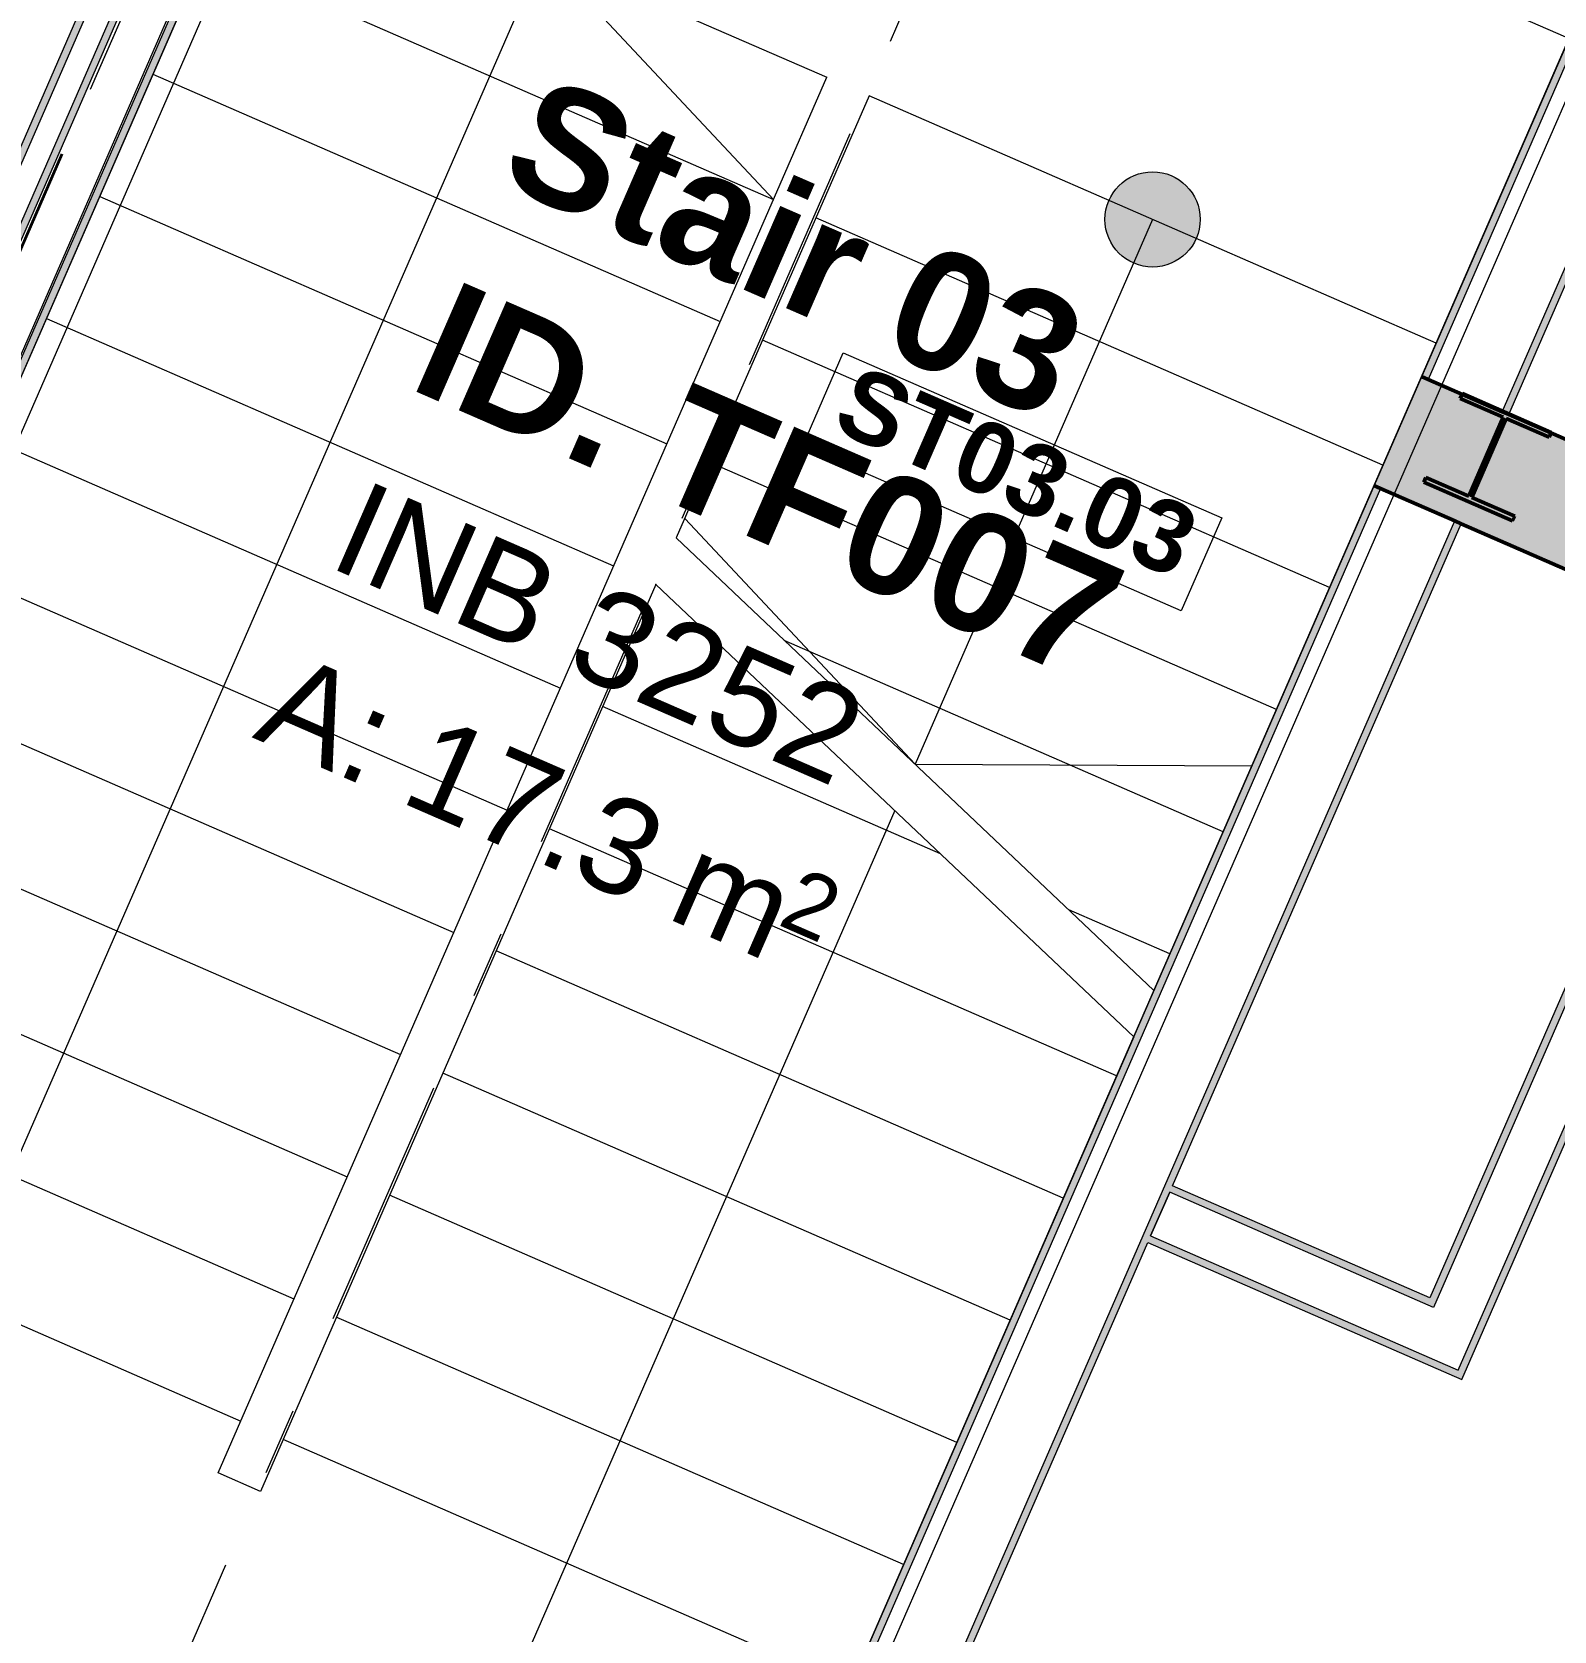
# Model space of a CAD drawing. Header units: millimetres. Extents: x -35034 to 431752, y -71616 to 25069.
# Drawn here: x 352925 to 356122, y -3753 to -393 of the extents above; entities that cross this region are included whole.
import ezdxf
from ezdxf.enums import TextEntityAlignment as Align

# ---------------------------------------------------------------- set-up
doc = ezdxf.new("R2010")
doc.units = ezdxf.units.MM
doc.header["$MEASUREMENT"] = 0
doc.linetypes.add('DGN Style 4', pattern=[5938.379518, 2967.335175, -1483.667587, 3.709169, -1483.667587])
doc.linetypes.add('Double Dashed', pattern=[1093.611073, 529.166651, -211.666656, 141.111112, -211.666656])
for name, color, linetype in [('A-05-M_Gross_Int_Circulation', 7, 'Continuous'), ('A-15-M_Column_Int', 7, 'Continuous'), ('A-15-MG_Structural_Grid', 7, 'Continuous'), ('A-20-M_Floor_Slab', 7, 'Continuous'), ('A-25-M_Wall_Int', 7, 'Continuous'), ('New_A-15-MG_Structural_Grid_Phase_2', 7, 'Continuous')]:
    doc.layers.add(name, color=color, linetype=linetype)
for name, color, linetype, lineweight, true_color in [('A-05-M_Gross_Int_Circulation_Pen_No__74', 7, 'Continuous', 20, 0x606060), ('A-15-M_Column_Int_Pen_No__28', 7, 'Continuous', 50, 0x2a2a2a), ('A-15-MG_Structural_Grid_Pen_No__163', 7, 'Continuous', 0, 0x750077), ('A-25-M_Wall_Int_Pen_No__107', 7, 'Continuous', 15, 0xa6a6a6), ('A-25-M_Wall_Int_Pen_No__27', 7, 'Continuous', 50, 0x2a2a2a), ('New_A-15-MG_Structural_Grid_Phase_2_Pen_No__222', 7, 'Continuous', 13, 0x65af33)]:
    doc.layers.add(name, color=color, linetype=linetype, lineweight=lineweight, true_color=true_color)
for name, color, linetype, lineweight in [('A-20-M_Floor_Slab_Pen_No__89', 8, 'Continuous', 20), ('A-25-M_Wall_Int_Pen_No__1', 7, 'Continuous', 13), ('A-30-M_Stair_Pen_No__1', 7, 'Continuous', 13), ('A-30-M_Stair_Pen_No__2', 8, 'Continuous', 15), ('ArchiCAD Zone Stamps_Pen_No__9', 7, 'Continuous', 13), ('New_A-15-MG_Structural_Grid_Pen_No__8', 7, 'Continuous', 35), ('New_A-95-P_Text_1_50_GA_Pen_No__1', 7, 'Continuous', 13)]:
    doc.layers.add(name, color=color, linetype=linetype, lineweight=lineweight)
doc.styles.add('GENERATED_STYLE_1', font='')
doc.styles.add('GENERATED_STYLE_2', font='')
doc.styles.add('GENERATED_STYLE_3', font='')
doc.styles.add('GENERATED_STYLE_4', font='')
doc.styles.get('GENERATED_STYLE_1').set_extended_font_data('Swis721 BT', bold=True)
doc.styles.get('GENERATED_STYLE_2').set_extended_font_data('Arial', bold=True)
doc.styles.get('GENERATED_STYLE_3').set_extended_font_data('Arial')
doc.styles.get('GENERATED_STYLE_4').set_extended_font_data('Swis721 BT')

# ---------------------------------------------------------------- blocks, each defined once
blk = doc.blocks.new('Slab_4_1', base_point=(349154.7, 5872.1))
at = {"layer": 'A-20-M_Floor_Slab_Pen_No__89', "linetype": 'Continuous', "flags": 128}
blk.add_lwpolyline([(373440.9, -13626.4), (354114.4, -5199.1), (356196, -425.5), (353664.2, 678.5), (351525.8, -4225.5), (345833.9, -1743.6), (349154.7, 5872.1), (348942.7, 6099.8), (348866.7, 6181.5), (349166, 6474.6), (349088.9, 6558.3), (352396.1, 9637), (356685.2, 7766.9), (358752, 12506.6), (357316.4, 14038.4), (358812.5, 15444.2), (359842.5, 14995), (360868.7, 17348.4), (395215.4, 2371.5)], dxfattribs=at)
blk = doc.blocks.new('Stair 03_INB 3252_67_2', base_point=(354238.7, -1779.5))
at = {"layer": 'A-05-M_Gross_Int_Circulation_Pen_No__74', "linetype": 'Continuous'}
for p, q in [((354401.3, 2203.9), (351643.1, -4121.5)), ((354072.2, -5180.7), (356538.6, 475.5))]:
    blk.add_line(p, q, dxfattribs=at)
at = {"layer": 'ArchiCAD Zone Stamps_Pen_No__9'}
for tag, height, style, p in [('ROOM_NAME', 250, 'GENERATED_STYLE_2', (353999.4, -478.7)), ('zoneNameLine2', 250, 'GENERATED_STYLE_2', (353811, -910.9)), ('ROOM_NUMBER', 200, 'GENERATED_STYLE_3', (353622.5, -1331.6)), ('measuredAreaCode', 200, 'GENERATED_STYLE_3', (353465.5, -1691.7)), ('DUMMY_649', 200, 'GENERATED_STYLE_3', (353772.9, -1825.7)), ('DUMMY_650', 200, 'GENERATED_STYLE_3', (354262.3, -2039.1)), ('DUMMY_651', 133.3, 'GENERATED_STYLE_3', (354541.5, -2145.6))]:
    blk.add_attdef(tag, text='', height=height, rotation=336.4404, dxfattribs=dict(at, style=style)).set_placement(p, align=Align.TOP_LEFT)
blk = doc.blocks.new('Wall_250_2', base_point=(354883.6, 4199.7))
at = {"layer": 'A-25-M_Wall_Int_Pen_No__107', "linetype": 'Continuous'}
blk.add_hatch(color=256, dxfattribs=at).paths.add_polyline_path([(353956.2, 1785.2), (351552.5, -3727.2), (351560.3, -3746.9), (353970, 1779.2)])
at = {"layer": 'A-25-M_Wall_Int_Pen_No__1', "linetype": 'Continuous'}
blk.add_line((351552.5, -3727.2), (353956.2, 1785.2), dxfattribs=at)
at = {"layer": 'A-25-M_Wall_Int_Pen_No__1', "linetype": 'Continuous', "flags": 128}
blk.add_lwpolyline([(351560.3, -3746.9), (354950.8, 4028.5)], dxfattribs=at)
blk = doc.blocks.new('Wall_253_2', base_point=(351589, -4128))
at = {"layer": 'A-25-M_Wall_Int_Pen_No__107', "linetype": 'Continuous'}
for points in [[(354188.9, 2159.5), (351469.9, -4076), (351483.6, -4082), (354202.6, 2153.5)], [(351589, -4128), (354308, 2107.5), (354294.3, 2113.5), (351575.3, -4122)]]:
    blk.add_hatch(color=256, dxfattribs=at).paths.add_polyline_path(points)
at = {"layer": 'A-25-M_Wall_Int_Pen_No__1', "linetype": 'Continuous'}
for p, q in [((354202.6, 2153.5), (351483.6, -4082)), ((351575.3, -4122), (354294.3, 2113.5))]:
    blk.add_line(p, q, dxfattribs=at)
at = {"layer": 'A-25-M_Wall_Int_Pen_No__1', "linetype": 'Continuous', "flags": 128}
for points in [[(354188.9, 2159.5), (351469.9, -4076)], [(351589, -4128), (354308, 2107.5)]]:
    blk.add_lwpolyline(points, dxfattribs=at)
blk = doc.blocks.new('Wall_257_2', base_point=(354072.2, -5180.7))
at = {"layer": 'A-25-M_Wall_Int_Pen_No__107', "linetype": 'Continuous'}
for points in [[(356645.4, 720.4), (355844, -1117.5), (355857.8, -1123.4), (356659.2, 714.4)], [(356815, 646.5), (356013.6, -1191.4), (356027.4, -1197.4), (356828.8, 640.5)], [(355744.1, -1346.6), (354072.2, -5180.7), (354086, -5186.7), (355757.9, -1352.6)], [(355913.7, -1420.6), (354241.8, -5254.7), (354255.6, -5260.7), (355927.4, -1426.6)]]:
    blk.add_hatch(color=256, dxfattribs=at).paths.add_polyline_path(points)
at = {"layer": 'A-25-M_Wall_Int_Pen_No__107', "linetype": 'Continuous', "lineweight": 0, "true_color": 0x535353}
for points in [[(355844, -1117.5), (355744.1, -1346.6), (355757.9, -1352.6), (355857.8, -1123.4)], [(355857.8, -1123.4), (355757.9, -1352.6), (355913.7, -1420.6), (356013.6, -1191.4)], [(356013.6, -1191.4), (355913.7, -1420.6), (355927.4, -1426.6), (356027.4, -1197.4)]]:
    blk.add_hatch(color=251, dxfattribs=at).paths.add_polyline_path(points)
at = {"layer": 'A-25-M_Wall_Int_Pen_No__1', "linetype": 'Continuous'}
for p, q in [((356659.2, 714.4), (355857.8, -1123.4)), ((356013.6, -1191.4), (356815, 646.5)), ((355757.9, -1352.6), (354086, -5186.7)), ((354241.8, -5254.7), (355913.7, -1420.6))]:
    blk.add_line(p, q, dxfattribs=at)
at = {"layer": 'A-25-M_Wall_Int_Pen_No__1', "linetype": 'Continuous', "flags": 128}
for points in [[(356027.4, -1197.4), (356828.8, 640.5)], [(356538.6, 475.5), (354072.2, -5180.7)], [(355320.9, -2817.6), (355927.4, -1426.6)], [(355274.9, -2923), (355314.9, -2831.3)], [(354255.6, -5260.7), (355268.9, -2936.7)]]:
    blk.add_lwpolyline(points, dxfattribs=at)
at = {"layer": 'A-25-M_Wall_Int_Pen_No__27', "linetype": 'Continuous'}
for p, q in [((355857.8, -1123.4), (355844, -1117.5)), ((356013.6, -1191.4), (355857.8, -1123.4)), ((356027.4, -1197.4), (356013.6, -1191.4)), ((355744.1, -1346.6), (355757.9, -1352.6)), ((355757.9, -1352.6), (355913.7, -1420.6)), ((355913.7, -1420.6), (355927.4, -1426.6))]:
    blk.add_line(p, q, dxfattribs=at)
blk = doc.blocks.new('Wall_258_2', base_point=(355137.6, -2737.6))
at = {"layer": 'A-25-M_Wall_Int_Pen_No__107', "linetype": 'Continuous'}
for points in [[(355861.7, -3053.4), (355320.9, -2817.6), (355314.9, -2831.3), (355869.5, -3073.1)], [(355268.9, -2936.7), (355928.9, -3224.5), (355921.2, -3204.8), (355274.9, -2923)]]:
    blk.add_hatch(color=256, dxfattribs=at).paths.add_polyline_path(points)
at = {"layer": 'A-25-M_Wall_Int_Pen_No__1', "linetype": 'Continuous'}
for p, q in [((355869.5, -3073.1), (355314.9, -2831.3)), ((355274.9, -2923), (355921.2, -3204.8))]:
    blk.add_line(p, q, dxfattribs=at)
at = {"layer": 'A-25-M_Wall_Int_Pen_No__1', "linetype": 'Continuous', "flags": 128}
for points in [[(355861.7, -3053.4), (355320.9, -2817.6)], [(355314.9, -2831.3), (355274.9, -2923)], [(355268.9, -2936.7), (355928.9, -3224.5)]]:
    blk.add_lwpolyline(points, dxfattribs=at)
blk = doc.blocks.new('Wall_259_2', base_point=(355861.7, -3053.4))
at = {"layer": 'A-25-M_Wall_Int_Pen_No__107', "linetype": 'Continuous'}
for points in [[(356468.3, -1662.4), (355861.7, -3053.4), (355869.5, -3073.1), (356482, -1668.4)], [(355928.9, -3224.5), (356587.4, -1714.3), (356573.7, -1708.3), (355921.2, -3204.8)]]:
    blk.add_hatch(color=256, dxfattribs=at).paths.add_polyline_path(points)
at = {"layer": 'A-25-M_Wall_Int_Pen_No__1', "linetype": 'Continuous'}
for p, q in [((356482, -1668.4), (355869.5, -3073.1)), ((355921.2, -3204.8), (356573.7, -1708.3))]:
    blk.add_line(p, q, dxfattribs=at)
at = {"layer": 'A-25-M_Wall_Int_Pen_No__1', "linetype": 'Continuous', "flags": 128}
for points in [[(356468.3, -1662.4), (355861.7, -3053.4)], [(356587.4, -1714.3), (356468.3, -1662.4)], [(355928.9, -3224.5), (356587.4, -1714.3)]]:
    blk.add_lwpolyline(points, dxfattribs=at)
blk = doc.blocks.new('Wall_278_2', base_point=(355844, -1117.5))
at = {"layer": 'A-25-M_Wall_Int_Pen_No__107', "linetype": 'Continuous', "lineweight": 0, "true_color": 0x535353}
blk.add_hatch(color=251, dxfattribs=at).paths.add_polyline_path([(355927.4, -1426.6), (358618.7, -2600.1), (358493.1, -2272.6), (356027.4, -1197.4)])
at = {"layer": 'A-25-M_Wall_Int_Pen_No__27', "linetype": 'Continuous', "flags": 128}
for points in [[(358493.1, -2272.6), (356027.4, -1197.4)], [(355927.4, -1426.6), (358618.7, -2600.1)]]:
    blk.add_lwpolyline(points, dxfattribs=at)
blk = doc.blocks.new('Universal Columns Column 19_2')
at = {"layer": 'A-15-M_Column_Int', "linetype": 'Continuous', "lineweight": 0, "true_color": 0xffffff}
h = blk.add_hatch(dxfattribs=at)
h.set_pattern_fill('613_01__a5_STUCCO_0003', style=0, pattern_type=2)
h.set_pattern_definition([(286.3, (0, 0), (-3213820, 11866500), [3000, -14992680]), (309.93, (992000, -2522800), (-1760680, 765780), [4670, -4288600]), (111.49, (-168200, -712500), (765800, 1760700), [7100, -2708200]), (111.49, (-238700, -1062700), (765800, 1760700), [7100, -2708200]), (111.49, (-566500, -1578300), (765800, 1760700), [7100, -2708200]), (111.49, (-655700, -1708100), (765800, 1760700), [7100, -2708200]), (111.494, (-465300, -1834400), (765800, 1760700), [7100, -2708200]), (111.494, (-104200, -1931700), (765800, 1760700), [7100, -2708200]), (111.494, (257800, -2002000), (765800, 1760700), [7100, -2708200]), (183.06, (-194600, -886000), (2526450, 994900), [11200, -4282100]), (183.06, (-349700, -1079650), (2526450, 994900), [11200, -4282100]), (183.06, (116350, -2076500), (2526450, 994900), [11200, -4282100]), (111.49, (-350400, -1231700), (765800, 1760700), [7100, -2708200]), (111.49, (-502900, -1720200), (765800, 1760700), [7100, -2708200]), (111.494, (-274000, -1895900), (765800, 1760700), [7100, -2708200]), (111.494, (322000, -2155100), (765800, 1760700), [7100, -2708200]), (48.06, (-367140, -1412600), (765780, 1760680), [10500, -6061050]), (48.06, (-236400, -1671930), (765780, 1760680), [10520, -6061050]), (48.06, (-93300, -549600), (765800, 1760700), [10500, -6061050]), (48.06, (189050, -378800), (765800, 1760700), [10500, -6061050]), (48.06, (50600, -207200), (765800, 1760700), [10500, -6061050]), (48.06, (563700, -450600), (765800, 1760700), [10500, -6061050]), (48.06, (904800, -517960), (765780, 1760680), [10500, -6061050]), (48.06, (1265960, -877540), (765780, 1760680), [10500, -6061050]), (48.06, (1482600, -916100), (765780, 1760680), [10520, -6061050]), (48.06, (1273060, -1199550), (765780, 1760680), [10520, -6061050]), (48.06, (1211900, -1491860), (765780, 1760680), [10520, -6061050]), (48.06, (943500, -1689000), (765780, 1760680), [10520, -6061050]), (48.06, (1016600, -1999200), (765780, 1760680), [10520, -6061050]), (48.06, (801000, -2133260), (765780, 1760680), [10520, -6061050]), (48.06, (807600, -2293060), (765780, 1760680), [10520, -6061050]), (48.06, (630500, -2291960), (765780, 1760680), [10520, -6061050]), (48.06, (151700, -1607900), (765780, 1760680), [10520, -6061050]), (48.06, (70000, -1177460), (765780, 1760680), [10500, -6061050]), (48.06, (631750, -935800), (765780, 1760680), [10500, -6061050]), (48.06, (986700, -1181300), (765780, 1760680), [10500, -6061050]), (48.06, (850600, -1436000), (765780, 1760680), [10520, -6061050]), (48.06, (409300, -1365550), (765780, 1760680), [10500, -6061050]), (48.06, (488700, -1638000), (765780, 1760680), [10520, -6061050]), (48.06, (565600, -1787900), (765780, 1760680), [10520, -6061050]), (48.06, (297900, -886800), (765780, 1760680), [10500, -6061050]), (48.06, (277700, -629950), (765800, 1760700), [10500, -6061050]), (111.494, (551400, -2107800), (765800, 1760700), [7100, -2708200]), (111.494, (998900, -2140500), (765800, 1760700), [7100, -2708200]), (111.49, (707000, -1598400), (765800, 1760700), [7100, -2708200]), (111.494, (1193500, -1658100), (765800, 1760700), [7100, -2708200]), (111.49, (691100, -1191600), (765800, 1760700), [7100, -2708200]), (111.49, (1263300, -1334100), (765800, 1760700), [7100, -2708200]), (111.49, (979600, -866500), (765800, 1760700), [7100, -2708200]), (111.49, (1307600, -730700), (765800, 1760700), [7100, -2708200]), (111.49, (640400, -526600), (765800, 1760700), [7100, -2708200]), (111.49, (694500, -717200), (765800, 1760700), [7100, -2708200]), (111.49, (314700, -283700), (765800, 1760700), [7100, -2708200]), (111.49, (167600, -528500), (765800, 1760700), [7100, -2708200]), (111.49, (12400, -430600), (765800, 1760700), [7100, -2708200]), (111.49, (67100, -748000), (765800, 1760700), [7100, -2708200]), (111.49, (344000, -1091200), (765800, 1760700), [7100, -2708200]), (111.49, (29600, -939300), (765800, 1760700), [7100, -2708200]), (111.49, (438400, -757700), (765800, 1760700), [7100, -2708200]), (111.49, (-42600, -1373600), (765800, 1760700), [7100, -2708200]), (169.023, (65740, -1702860), (-7808487, 1302433), [10530, -17691000]), (169.023, (1133700, -1883880), (-7808487, 1302433), [10530, -17691000]), (169.023, (1445740, -1224800), (-7808487, 1302433), [10530, -17691000]), (169.023, (1047320, -1405880), (-7808487, 1302433), [10530, -17691000]), (169.023, (180300, -1357830), (-7808487, 1302433), [10530, -17691000]), (169.023, (-432670, -1577200), (-7808487, 1302433), [10530, -17691000]), (169.023, (223600, -966600), (-7808487, 1302433), [10530, -17691000]), (169.023, (1136430, -1014340), (-7808487, 1302433), [10530, -17691000]), (169.023, (1524220, -1021000), (-7808487, 1302433), [10530, -17691000]), (169.023, (1135220, -608810), (-7808487, 1302433), [10530, -17691000]), (169.023, (893470, -721350), (-7808487, 1302433), [10530, -17691000]), (169.023, (840820, -1017380), (-7808487, 1302433), [10530, -17691000]), (169.023, (46180, -1841170), (-7808487, 1302433), [10530, -17691000]), (169.023, (407640, -1861700), (-7808487, 1302433), [10530, -17691000]), (169.023, (845750, -1951000), (-7808487, 1302433), [10530, -17691000]), (48.06, (1350950, -1429200), (765780, 1760680), [10520, -6061050]), (48.06, (1140700, -2005970), (765780, 1760680), [10520, -6061050]), (48.06, (978100, -2309850), (765780, 1760680), [10520, -6061050]), (48.06, (198750, -158600), (765800, 1760700), [10500, -6061050]), (48.06, (458460, -261400), (765800, 1760700), [10500, -6061050]), (48.06, (772750, -448730), (765780, 1760680), [10500, -6061050]), (48.06, (1481360, -686060), (765780, 1760680), [10520, -6061050]), (48.06, (1667650, -817700), (765780, 1760680), [10520, -6061050]), (48.06, (1651400, -901750), (765780, 1760680), [10520, -6061050])])
h.paths.add_polyline_path([(-101.8, -101.6), (101.8, -101.6), (101.8, -90.6), (3.6, -90.6), (3.6, 90.6), (101.8, 90.6), (101.8, 101.6), (-101.8, 101.6), (-101.8, 90.6), (-3.6, 90.6), (-3.6, -90.6), (-101.8, -90.6)])
at = {"layer": 'A-15-M_Column_Int_Pen_No__28', "linetype": 'Continuous'}
for p, q in [((101.8, 101.6), (-101.8, 101.6)), ((-101.8, 101.6), (-101.8, 90.6)), ((101.8, 90.6), (101.8, 101.6)), ((-101.8, 90.6), (-3.6, 90.6)), ((-3.6, 90.6), (-3.6, -90.6)), ((3.6, -90.6), (3.6, 90.6)), ((3.6, 90.6), (101.8, 90.6)), ((-3.6, -90.6), (-101.8, -90.6)), ((-101.8, -90.6), (-101.8, -101.6)), ((101.8, -90.6), (3.6, -90.6)), ((101.8, -101.6), (101.8, -90.6)), ((-101.8, -101.6), (101.8, -101.6))]:
    blk.add_line(p, q, dxfattribs=at)
blk = doc.blocks.new('Standard grid marker')
at = {"layer": 'A-15-MG_Structural_Grid_Pen_No__163', "linetype": 'Double Dashed'}
blk.add_line((1000, 0), (29726, 0), dxfattribs=at)
at = {"layer": 'A-15-MG_Structural_Grid_Pen_No__163', "style": 'GENERATED_STYLE_4'}
for tag, p in [('AC_MarkerText_1_0', (-500, 41.2)), ('AC_MarkerText_1_1', (31226, 41.2))]:
    blk.add_attdef(tag, text='', height=350, rotation=90, dxfattribs=at).set_placement(p, align=Align.MIDDLE_CENTER)
blk = doc.blocks.new('ST01.03')
at = {"layer": 'A-30-M_Stair_Pen_No__1', "linetype": 'Continuous'}
for p, q in [((0, 1590), (0, 4399.048)), ((2697, 4399.048), (2697, 0)), ((650, 1355), (650, 3799.048)), ((2047, 3799.048), (2047, 0)), ((1300, 1120), (1300, 3199.048)), ((1300, 3199.048), (1397, 3199.048)), ((1397, 3199.048), (1397, 0)), ((0, 3080), (1300, 3080)), ((2697, 3080), (1397, 3080)), ((0, 2800), (1300, 2800)), ((2697, 2800), (1397, 2800)), ((0, 2520), (1300, 2520)), ((2697, 2520), (1397, 2520)), ((0, 2240), (1300, 2240)), ((2697, 2240), (1397, 2240)), ((0, 1960), (1300, 1960)), ((2697, 1960), (1397, 1960)), ((0, 1680), (1300, 1680)), ((2697, 1680), (1397, 1680)), ((0, 1590), (1300, 1120)), ((525.532, 1400), (1300, 1400)), ((2697, 1400), (1397, 1400)), ((2697, 1120), (1397, 1120)), ((2697, 840), (1397, 840)), ((2697, 560), (1397, 560)), ((2697, 280), (1397, 280)), ((2047, 0), (1397, 280)), ((2697, 0), (1397, 0)), ((2697, 0), (1397, 0))]:
    blk.add_line(p, q, dxfattribs=at)
blk.add_point((1300, 1120), dxfattribs=at)
blk = doc.blocks.new('ST01.03_2')
at = {"layer": 'A-30-M_Stair_Pen_No__2', "linetype": 'Continuous'}
blk.add_hatch(color=256, dxfattribs=at).paths.add_polyline_path([(750, 0, 1), (550, 0, 1)])
at = {"layer": 'A-30-M_Stair_Pen_No__1', "linetype": 'Continuous'}
for p, q in [((0, 1590), (0, 4399.048)), ((2697, 4399.048), (2697, 0)), ((650, 1355), (650, 3799.048)), ((2047, 3799.048), (2047, 0)), ((1300, 1120), (1300, 3199.048)), ((1300, 3199.048), (1397, 3199.048)), ((1397, 3199.048), (1397, 0)), ((0, 1590), (1300, 1120)), ((0, 0), (0, 1483.665)), ((0, 1483.665), (1300, 1013.665)), ((0, 1400), (231.414, 1400)), ((650, 1248.665), (0, 968.665)), ((650, 0), (650, 1248.665)), ((650, 1248.665), (1300, 968.665)), ((0, 1120), (1005.882, 1120)), ((1300, 0), (1300, 1013.665)), ((0, 840), (1300, 840)), ((0, 560), (1300, 560)), ((0, 280), (1300, 280)), ((2047, 0), (1397, 280)), ((0, 0), (1300, 0)), ((0, 0), (1300, 0)), ((2697, 0), (1397, 0))]:
    blk.add_line(p, q, dxfattribs=at)
blk.add_circle((650, 0), 100, dxfattribs=at)
blk = doc.blocks.new('Standard grid marker_19')
at = {"layer": 'New_A-15-MG_Structural_Grid_Phase_2_Pen_No__222', "linetype": 'Double Dashed'}
blk.add_line((948.6, 0), (36650.5, 0), dxfattribs=at)
at = {"layer": 'New_A-15-MG_Structural_Grid_Phase_2_Pen_No__222', "style": 'GENERATED_STYLE_4'}
for tag, p in [('AC_MarkerText_1_0', (-500, -588.3)), ('AC_MarkerText_1_1', (38099.1, -588.3))]:
    blk.add_attdef(tag, text='', height=350, rotation=90, dxfattribs=at).set_placement(p, align=Align.MIDDLE_CENTER)

msp = doc.modelspace()

# ---------------------------------------------------------------- linework, layer by layer
at = {"layer": 'New_A-15-MG_Structural_Grid_Pen_No__8', "linetype": 'DGN Style 4'}
msp.add_line((362482, 21123.2), (349691.5, -8209.4), dxfattribs=at)
at = {"layer": 'New_A-95-P_Text_1_50_GA_Pen_No__1', "linetype": 'Continuous', "flags": 128}
msp.add_lwpolyline([(354629.2, -1067.3), (355424.2, -1413.9), (355338.7, -1609.9), (354543.8, -1263.2)], close=True, dxfattribs=at)

# ---------------------------------------------------------------- block references
at = {"layer": 'A-05-M_Gross_Int_Circulation', "linetype": 'Continuous'}
ref = msp.add_blockref('Stair 03_INB 3252_67_2', (354238.7, -1779.5), dxfattribs=at)
ref.add_attrib('ROOM_NAME', 'Stair 03', dxfattribs={"layer": 'ArchiCAD Zone Stamps_Pen_No__9', "color": 7, "height": 250, "rotation": 336.4404, "style": 'GENERATED_STYLE_2'}).set_placement((353999.4, -478.7), align=Align.TOP_LEFT)
ref.add_attrib('ROOM_NUMBER', 'INB 3252', dxfattribs={"layer": 'ArchiCAD Zone Stamps_Pen_No__9', "color": 7, "height": 200, "rotation": 336.4404, "style": 'GENERATED_STYLE_3'}).set_placement((353622.5, -1331.6), align=Align.TOP_LEFT)
ref.add_attrib('zoneNameLine2', 'ID. TF007', dxfattribs={"layer": 'ArchiCAD Zone Stamps_Pen_No__9', "color": 7, "height": 250, "rotation": 336.4404, "style": 'GENERATED_STYLE_2'}).set_placement((353811, -910.9), align=Align.TOP_LEFT)
ref.add_attrib('measuredAreaCode', 'A: ', dxfattribs={"layer": 'ArchiCAD Zone Stamps_Pen_No__9', "color": 7, "height": 200, "rotation": 336.4404, "style": 'GENERATED_STYLE_3'}).set_placement((353465.5, -1691.7), align=Align.TOP_LEFT)
ref.add_attrib('DUMMY_649', '17.3', dxfattribs={"layer": 'ArchiCAD Zone Stamps_Pen_No__9', "color": 7, "height": 200, "rotation": 336.4404, "style": 'GENERATED_STYLE_3'}).set_placement((353772.9, -1825.7), align=Align.TOP_LEFT)
ref.add_attrib('DUMMY_650', ' m', dxfattribs={"layer": 'ArchiCAD Zone Stamps_Pen_No__9', "color": 7, "height": 200, "rotation": 336.4404, "style": 'GENERATED_STYLE_3'}).set_placement((354262.3, -2039.1), align=Align.TOP_LEFT)
ref.add_attrib('DUMMY_651', '2', dxfattribs={"layer": 'ArchiCAD Zone Stamps_Pen_No__9', "color": 7, "height": 133.3, "rotation": 336.4404, "style": 'GENERATED_STYLE_3'}).set_placement((354541.5, -2145.6), align=Align.TOP_LEFT)
at = {"layer": 'A-15-M_Column_Int', "linetype": 'Continuous', "zscale": 1000, "rotation": 156.4404149906862}
msp.add_blockref('Universal Columns Column 19_2', (355982.6, -1287), dxfattribs=at)
at = {"layer": 'A-15-MG_Structural_Grid', "color": 8, "linetype": 'Continuous', "lineweight": 15, "zscale": 1000, "rotation": 246.440411583993}
for p in [(361972.7, 19955.4), (363347.7, 19355.8)]:
    msp.add_blockref('Standard grid marker', p, dxfattribs=at)
at = {"layer": 'A-20-M_Floor_Slab', "color": 8, "linetype": 'Continuous', "lineweight": 20}
msp.add_blockref('Slab_4_1', (349154.7, 5872.1), dxfattribs=at)
at = {"layer": 'A-25-M_Wall_Int', "color": 250, "lineweight": 50, "true_color": 0x2a2a2a}
for name, p in [('Wall_250_2', (354883.6, 4199.7)), ('Wall_257_2', (354072.2, -5180.7)), ('Wall_253_2', (351589, -4128)), ('Wall_278_2', (355844, -1117.5)), ('Wall_259_2', (355861.7, -3053.4)), ('Wall_258_2', (355137.6, -2737.6))]:
    msp.add_blockref(name, p, dxfattribs=at)
at = {"layer": 'A-30-M_Stair_Pen_No__1', "linetype": 'Continuous', "zscale": 1000, "rotation": 156.4404115839926}
for name in ['ST01.03_2', 'ST01.03']:
    msp.add_blockref(name, (355874.8, -1047), dxfattribs=at)
at = {"layer": 'New_A-15-MG_Structural_Grid_Phase_2', "color": 8, "linetype": 'Continuous', "lineweight": 15, "zscale": 1000, "rotation": 246.440411583993}
msp.add_blockref('Standard grid marker_19', (353637.5, 840.1), dxfattribs=at)

# ---------------------------------------------------------------- texts
at = {"layer": 'New_A-95-P_Text_1_50_GA_Pen_No__1', "linetype": 'Continuous', "insert": (355023.7, -1247.4), "char_height": 150, "attachment_point": 2, "rotation": 336.4404, "style": 'GENERATED_STYLE_1'}
msp.add_mtext('\\A1;{\\fSwis721 BT|b1|i0|c0|p34;ST03.03}', dxfattribs=at)

doc.saveas('drawing.dxf')
